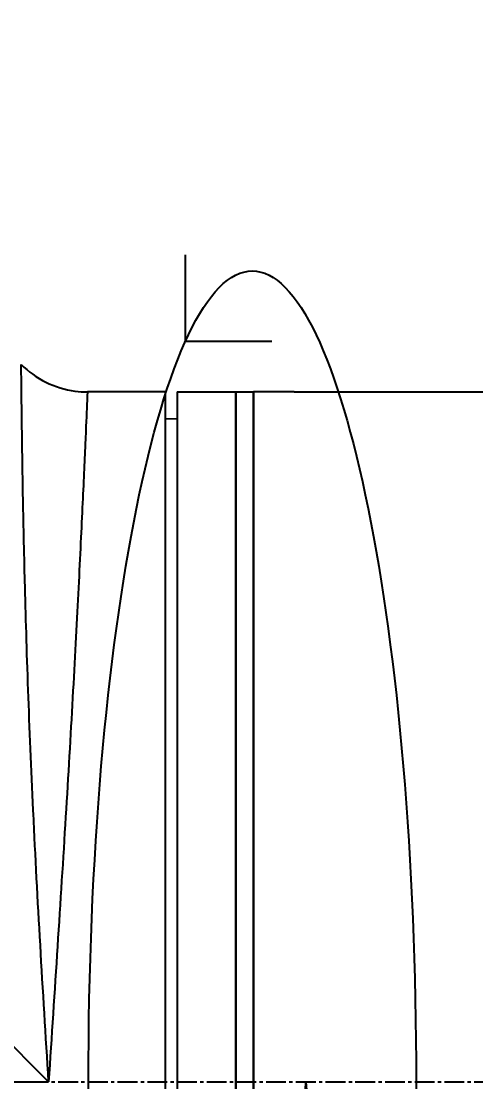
# Model space of a CAD drawing. Header units: millimetres. Extents: x 0 to 4378, y 0 to 2376.
# Drawn here: x 1557.5 to 1596.4, y 771.5 to 862.2 of the extents above; entities that cross this region are included whole.
import ezdxf

# ---------------------------------------------------------------- set-up
doc = ezdxf.new("R2010")
doc.units = ezdxf.units.MM
doc.header["$LTSCALE"] = 0.2
doc.linetypes.add('CENTER2', pattern=[1.125, 0.75, -0.125, 0.125, -0.125])
doc.layers.add('02_Center Line', color=1, linetype='CENTER2')
doc.layers.add('13_After Rev.Num.', color=6, linetype='Continuous')
doc.styles.add('Rainbow-5.0 Style', font='malgunsl.ttf')
doc.dimstyles.new('Rainbow-5.0 Style', dxfattribs={"dimtxt": 4, "dimasz": 2.5, "dimexe": 1, "dimexo": 1, "dimgap": 1, "dimtad": 1, "dimdsep": 46, "dimtxsty": 'Rainbow-5.0 Style', "dimcen": 0, "dimclrd": 251, "dimclre": 251, "dimclrt": 7, "dimazin": 3, "dimtp": 0.1, "dimtm": 0.1, "dimtfac": 0.61, "dimtmove": 0, "dimatfit": 3, "dimfxl": 1, "dimlwd": -1, "dimlwe": -1, "dimarcsym": 1})

# ---------------------------------------------------------------- blocks, each defined once
blk = doc.blocks.new('*D153')
at = {"color": 251, "linetype": 'ByBlock', "transparency": 16777216}
for p, q in [((1496.646, 979.957), (1496.646, 952.291)), ((1645.046, 826.01), (1645.046, 960.291)), ((1506.646, 956.291), (1635.046, 956.291))]:
    blk.add_line(p, q, dxfattribs=at)
at = {"color": 251, "transparency": 16777216}
for points in [[(1506.646, 957.958), (1506.646, 954.624), (1496.646, 956.291)], [(1635.046, 957.958), (1635.046, 954.624), (1645.046, 956.291)]]:
    blk.add_solid(points, dxfattribs=at)
at = {"layer": 'Defpoints', "color": 0, "transparency": 16777216}
for p in [(1496.646, 983.957), (1645.046, 956.291), (1645.046, 822.01)]:
    blk.add_point(p, dxfattribs=at)
at = {"color": 7, "transparency": 16777216, "insert": (1570.846, 968.612), "char_height": 16, "attachment_point": 5, "style": 'Rainbow-5.0 Style'}
blk.add_mtext('148.4', dxfattribs=at)
blk = doc.blocks.new('Blk$A47R2-4W24B')
for p, q in [((-148.4, 232.4), (-85.2, 169.2)), ((-78.7, 228.2), (-81.886, 228.2)), ((-75.2, 228.198), (-78.2, 228.198)), ((-75.2, 110.202), (-75.2, 228.198)), ((-74.2, 228.2), (-74.2, 110.2)), ((-74.2, 228.2), (-69.2, 228.2)), ((-69.2, 110.2), (-69.2, 228.2)), ((-69.2, 228.2), (-67.7, 228.2)), ((-69.2, 228.2), (-69.2, 110.2)), ((-67.7, 110.2), (-67.7, 228.2)), ((-67.7, 228.198), (-67.7, 110.2)), ((-64.7, 228.198), (-67.7, 228.198)), ((-64.2, 228.2), (-47.528, 228.2)), ((-75.2, 225.895), (-74.2, 225.913)), ((-148.4, 169.2), (-85.2, 169.2))]:
    blk.add_line(p, q)
for points, knots in [([(-85.2, 169.2), (-85.696, 177.033), (-86.157, 184.904), (-86.504, 192.159), (-86.508, 192.249), (-86.513, 192.339), (-86.517, 192.429), (-86.685, 195.977), (-86.827, 199.421), (-86.944, 202.69), (-87.065, 206.064), (-87.157, 209.183), (-87.23, 212.047), (-87.233, 212.144), (-87.235, 212.241), (-87.238, 212.338), (-87.307, 215.104), (-87.359, 217.655), (-87.399, 219.861), (-87.4, 219.93), (-87.401, 219.998), (-87.403, 220.066), (-87.442, 222.273), (-87.468, 224.147), (-87.488, 225.69), (-87.489, 225.722), (-87.489, 225.755), (-87.49, 225.787), (-87.51, 227.334), (-87.523, 228.529), (-87.531, 229.321), (-87.531, 229.328), (-87.531, 229.335), (-87.531, 229.341), (-87.539, 230.134), (-87.543, 230.54), (-87.543, 230.543), (-87.543, 230.543), (-87.543, 230.543), (-87.543, 230.543)], [0, 0, 0, 0, 0.1234682, 0.1234682, 0.1234682, 0.125, 0.125, 0.125, 0.1854836, 0.1854836, 0.1854836, 0.2478794, 0.2478794, 0.2478794, 0.25, 0.25, 0.25, 0.3106171, 0.3106171, 0.3106171, 0.3125, 0.3125, 0.3125, 0.3737034, 0.3737034, 0.3737034, 0.375, 0.375, 0.375, 0.4369794, 0.4369794, 0.4369794, 0.4375, 0.4375, 0.4375, 0.5, 0.5, 0.5, 0.5002553, 0.5002553, 0.5002553, 0.5002553]), ([(-87.543, 230.543), (-86.932, 229.932), (-86.211, 229.415), (-84.66, 228.646), (-83.809, 228.386), (-82.598, 228.224), (-82.242, 228.2), (-81.886, 228.2)], [0, 0, 0, 0, 0.2592614, 0.2592614, 0.5193326, 0.5193326, 0.6259312, 0.6259312, 0.6259312, 0.6259312]), ([(-81.886, 228.2), (-81.886, 228.2), (-81.902, 227.819), (-81.933, 227.072), (-81.964, 226.324), (-82.012, 225.188), (-82.076, 223.711), (-82.141, 222.233), (-82.221, 220.424), (-82.321, 218.283), (-82.421, 216.143), (-82.541, 213.655), (-82.679, 210.939), (-82.818, 208.222), (-82.974, 205.255), (-83.154, 202.029), (-83.334, 198.804), (-83.533, 195.388), (-83.748, 191.845), (-83.964, 188.3), (-84.201, 184.586), (-84.448, 180.776), (-84.694, 176.968), (-84.952, 173.038), (-85.2, 169.2)], [0.5001297, 0.5001297, 0.5001297, 0.5001297, 0.5624875, 0.5624875, 0.5624875, 0.6249765, 0.6249765, 0.6249765, 0.6874677, 0.6874677, 0.6874677, 0.7499624, 0.7499624, 0.7499624, 0.8124623, 0.8124623, 0.8124623, 0.8749687, 0.8749687, 0.8749687, 0.9375, 0.9375, 0.9375, 1, 1, 1, 1]), ([(-78.2, 228.198), (-78.256, 228.198), (-78.313, 228.198), (-78.365, 228.198), (-78.418, 228.198), (-78.469, 228.198), (-78.512, 228.199), (-78.556, 228.199), (-78.594, 228.199), (-78.624, 228.199), (-78.654, 228.2), (-78.676, 228.2), (-78.688, 228.2), (-78.696, 228.2), (-78.7, 228.2), (-78.7, 228.2), (-78.7, 228.2), (-78.7, 228.2), (-78.7, 228.2)], [0, 0, 0, 0, 0.1074676, 0.1074676, 0.1074676, 0.2149351, 0.2149351, 0.2149351, 0.3224051, 0.3224051, 0.3224051, 0.4298767, 0.4298767, 0.4298767, 0.5, 0.5, 0.5, 0.5001155, 0.5001155, 0.5001155, 0.5001155]), ([(-64.2, 228.2), (-64.2, 228.2), (-64.21, 228.2), (-64.228, 228.2), (-64.247, 228.2), (-64.275, 228.199), (-64.31, 228.199), (-64.345, 228.199), (-64.388, 228.199), (-64.435, 228.198), (-64.482, 228.198), (-64.536, 228.198), (-64.59, 228.198), (-64.626, 228.198), (-64.663, 228.198), (-64.7, 228.198)], [0.5001155, 0.5001155, 0.5001155, 0.5001155, 0.6074676, 0.6074676, 0.6074676, 0.7149351, 0.7149351, 0.7149351, 0.8224051, 0.8224051, 0.8224051, 0.9298767, 0.9298767, 0.9298767, 1, 1, 1, 1]), ([(-65.685, 110.2), (-65.685, 110.2), (-65.674, 110.582), (-65.651, 111.331), (-65.639, 111.706), (-65.624, 112.173), (-65.606, 112.734), (-65.589, 113.295), (-65.568, 113.954), (-65.544, 114.694), (-65.496, 116.174), (-65.436, 117.986), (-65.361, 120.125), (-65.287, 122.265), (-65.197, 124.756), (-65.094, 127.476), (-64.991, 130.196), (-64.874, 133.164), (-64.739, 136.386), (-64.604, 139.608), (-64.455, 143.038), (-64.293, 146.584), (-64.131, 150.131), (-63.952, 153.841), (-63.765, 157.65), (-63.579, 161.458), (-63.386, 165.362), (-63.2, 169.2)], [0.5000036, 0.5000036, 0.5000036, 0.5000036, 0.5624944, 0.5624944, 0.5624944, 0.5937419, 0.5937419, 0.5937419, 0.6249896, 0.6249896, 0.6249896, 0.6874857, 0.6874857, 0.6874857, 0.7499833, 0.7499833, 0.7499833, 0.8124833, 0.8124833, 0.8124833, 0.8749861, 0.8749861, 0.8749861, 0.9375, 0.9375, 0.9375, 1, 1, 1, 1]), ([(-63.2, 169.2), (-62.82, 161.416), (-62.471, 153.579), (-62.21, 146.367), (-62.207, 146.293), (-62.205, 146.218), (-62.202, 146.144), (-62.074, 142.601), (-61.968, 139.157), (-61.88, 135.907), (-61.878, 135.819), (-61.876, 135.732), (-61.873, 135.644), (-61.787, 132.411), (-61.722, 129.414), (-61.67, 126.657), (-61.668, 126.58), (-61.667, 126.504), (-61.665, 126.427), (-61.614, 123.672), (-61.575, 121.137), (-61.547, 118.949), (-61.546, 118.897), (-61.545, 118.844), (-61.545, 118.792), (-61.516, 116.603), (-61.496, 114.742), (-61.482, 113.213), (-61.482, 113.189), (-61.481, 113.165), (-61.481, 113.141), (-61.474, 112.386), (-61.468, 111.712), (-61.463, 111.135), (-61.458, 110.539), (-61.455, 110.043), (-61.451, 109.645), (-61.451, 109.641), (-61.451, 109.637), (-61.451, 109.633), (-61.445, 108.85), (-61.443, 108.448), (-61.443, 108.443), (-61.443, 108.443), (-61.443, 108.443), (-61.443, 108.443)], [0, 0, 0, 0, 0.1237216, 0.1237216, 0.1237216, 0.125, 0.125, 0.125, 0.1858558, 0.1858558, 0.1858558, 0.1875, 0.1875, 0.1875, 0.2483067, 0.2483067, 0.2483067, 0.25, 0.25, 0.25, 0.3110307, 0.3110307, 0.3110307, 0.3125, 0.3125, 0.3125, 0.3740244, 0.3740244, 0.3740244, 0.375, 0.375, 0.375, 0.4055785, 0.4055785, 0.4055785, 0.4371666, 0.4371666, 0.4371666, 0.4375, 0.4375, 0.4375, 0.5, 0.5, 0.5, 0.500405, 0.500405, 0.500405, 0.500405])]:
    blk.add_open_spline(points, degree=3, knots=knots)
for points in [[(-87.543, 230.543), (-87.543, 230.543), (-87.543, 230.543), (-87.543, 230.543)], [(-81.886, 228.2), (-81.886, 228.2), (-81.886, 228.2), (-81.886, 228.2)]]:
    blk.add_open_spline(points, degree=3)
at = {"layer": '02_Center Line', "ltscale": 11.288275}
blk.add_line((-231.694, 169.2), (87.106, 169.2), dxfattribs=at)
blk = doc.blocks.new('Blk$L1P0-3O23B')
for q in [(63.348, -1.674), (70.719, 5.697)]:
    blk.add_line((63.348, 5.697), q)
blk.add_ellipse((0, 0), major_axis=(69.345, 0), ratio=0.201954)

msp = doc.modelspace()

# ---------------------------------------------------------------- block references
msp.add_blockref('Blk$A47R2-4W24B', (1645.046, 602.257))
at = {"layer": '13_After Rev.Num.', "rotation": 90}
msp.add_blockref('Blk$L1P0-3O23B', (1577.255, 771.455), dxfattribs=at)

# ---------------------------------------------------------------- dimensions: what is measured, and where the dimension line sits
dim = msp.add_linear_dim(base=(1645.046, 956.291), p1=(1496.646, 983.957), p2=(1645.046, 822.01), dimstyle='Rainbow-5.0 Style', override={"dimscale": 4, "dimtol": 0, "dimlim": 0, "dimtp": 0.1, "dimtm": 0.1, "dimtfac": 0.61, "dimtdec": 2, "dimtolj": 0, "dimtzin": 8})
dim.commit()
dim.dimension.update_dxf_attribs({"geometry": '*D153', "text_midpoint": (1570.846, 968.612)})

doc.saveas('drawing.dxf')
